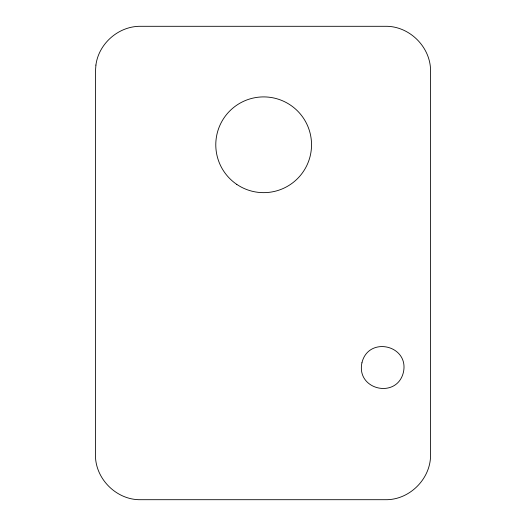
<?xml version="1.0" encoding="UTF-8"?>
<svg xmlns="http://www.w3.org/2000/svg" width="526" height="526" viewBox="0 0 526 526"><rect width="100%" height="100%" fill="white"/><g stroke="black" fill="none" stroke-linecap="round" stroke-linejoin="round"><path stroke-width="0.79" d="M95.91 65.079L95.449 71.51L95.449 454.49C94.963 478.653 116.496 500.187 140.659 499.7L385.341 499.7C409.517 500.206 431.037 478.653 430.551 454.49L430.551 71.51C431.037 47.347 409.504 25.813 385.341 26.3L140.659 26.3C118.823 25.984 98.704 43.415 95.91 65.079M361.934 362.789C355.984 389.963 396.998 399.326 403.422 372.257C409.379 345.082 368.364 335.719 361.934 362.789M236.825 184.422A47.873 47.873 0 0 0 311.412 148.194A47.873 47.873 0 0 0 242.742 101.715A47.873 47.873 0 0 0 236.825 184.422"/></g></svg>
